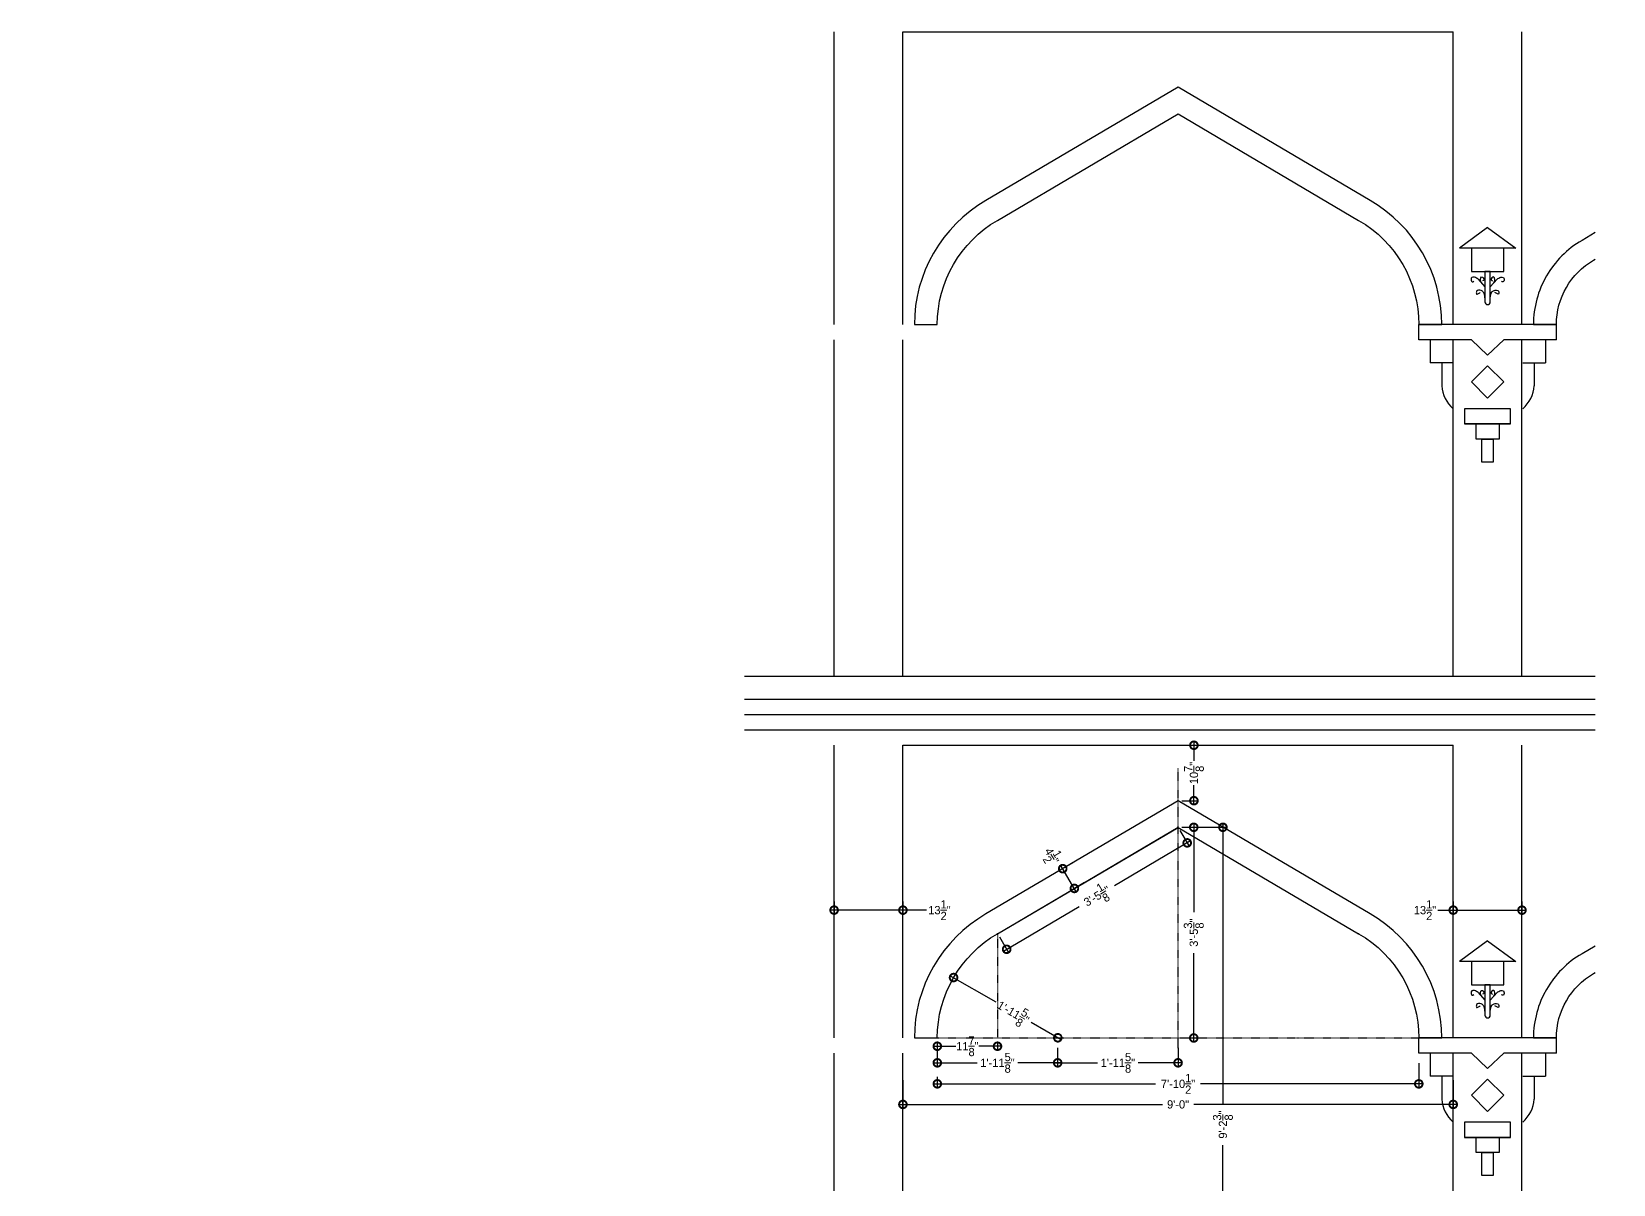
# Model space of a CAD drawing. Header units: millimetres. Extents: x -141861 to -141057, y 13116 to 13652.
# Drawn here: x -141697.3 to -141386.8, y 13425.6 to 13651.8 of the extents above; entities that cross this region are included whole.
import ezdxf
from ezdxf.xclip import XClip

# ---------------------------------------------------------------- set-up
doc = ezdxf.new("R2010")
doc.units = ezdxf.units.MM
doc.header["$XCLIPFRAME"] = 0
doc.linetypes.add('BORDER2', pattern=[0.875, 0.25, -0.125, 0.25, -0.125, 0, -0.125])
doc.layers.get('0').update_dxf_attribs({"color": 254})
doc.layers.add('Dim', color=7, linetype='Continuous', lineweight=9)
for name, color, linetype in [('ele', 43, 'Continuous'), ('ele1', 1, 'Continuous'), ('Pillar', 30, 'Continuous'), ('Text', 255, 'Continuous')]:
    doc.layers.add(name, color=color, linetype=linetype)
doc.dimstyles.new('¾ Scale', dxfattribs={"dimtxt": 1.625, "dimasz": 3, "dimexe": 0.75, "dimexo": 0.75, "dimgap": 0.09, "dimtad": 0, "dimdec": 3, "dimzin": 3, "dimdsep": 46, "dimlunit": 4, "dimtxsty": 'Standard', "dimblk": 'DOTSMALL', "dimcen": 0.09, "dimdle": 0.75, "dimadec": 0, "dimazin": 0, "dimtfac": 1, "dimtdec": 3, "dimtmove": 1, "dimatfit": 3, "dimfxl": 1, "dimtolj": 1, "dimtzin": 0, "dimarcsym": 0})

# ---------------------------------------------------------------- blocks, each defined once
blk = doc.blocks.new('Arch-6')
at = {"color": 0, "linetype": 'ByBlock', "lineweight": -2}
blk.add_lwpolyline([(63, 0, 0.267949), (53.44, 16.56), (29.25, 30.82), (5.03, 16.54, 0.267394), (-4.5, 0), (0, 0, -0.267949), (7.31, 12.67), (29.25, 25.59), (51.19, 12.67, -0.267949), (58.5, 0)], format="xyb", close=True, dxfattribs=at)
blk = doc.blocks.new('Cangry')
at = {"color": 0, "linetype": 'ByBlock', "lineweight": -2, "ltscale": 3}
for p, q in [((13.5, 0), (-13.5, 0)), ((13.5, -3), (13.5, 0)), ((-13.5, -3), (-13.5, 0)), ((-3.18, -3), (-13.5, -3)), ((-11.25, -3), (-11.25, -7.5)), ((0, -6), (-3.18, -3)), ((3.18, -3), (0, -6)), ((13.5, -3), (3.18, -3)), ((11.39, -3), (11.39, -7.5)), ((-6.75, -7.5), (-11.25, -7.5)), ((-9, -7.5), (-9, -12)), ((6.89, -7.5), (11.39, -7.5)), ((9.14, -7.5), (9.14, -12))]:
    blk.add_line(p, q, dxfattribs=at)
blk.add_lwpolyline([(0, -8.07), (-3.18, -11.25), (0, -14.43), (3.18, -11.25)], close=True, dxfattribs=at)
for centre, start, end in [((-2.45, -11.54), 184.0381, 229.092), ((2.59, -11.54), 310.908, 355.9619)]:
    blk.add_arc(centre, 6.57, start, end, dxfattribs=at)
blk = doc.blocks.new('Lemp')
at = {"color": 0, "linetype": 'ByBlock', "lineweight": -2, "ltscale": 3}
for p, q in [((0, 15.11), (-5.52, 11.07)), ((0, 15.11), (5.52, 11.07)), ((5.52, 11.07), (-5.52, 11.07)), ((-3.16, 11.07), (-3.16, 6.49)), ((3.16, 6.49), (3.16, 11.07)), ((-3.16, 6.49), (3.16, 6.49)), ((0.53, 6.49), (-0.53, 6.49)), ((-0.53, 6.49), (-0.53, 0.53)), ((0.53, 0.53), (0.53, 6.49)), ((-1.85, 5), (-0.53, 3.51)), ((1.85, 5), (0.53, 3.51))]:
    blk.add_line(p, q, dxfattribs=at)
blk.add_arc((0, 0.53), 0.527, 180, 0, dxfattribs=at)
for points in [[(-1.85, 5), (-2.58, 5.37), (-3.12, 5.3), (-3.24, 4.96), (-3.02, 4.45), (-2.73, 4.59)], [(-1.24, 4.31), (-1.4, 4.93), (-1.17, 5.42), (-0.71, 4.88), (-0.97, 4.64)], [(1.24, 4.31), (1.4, 4.93), (1.17, 5.42), (0.71, 4.88), (0.97, 4.64)], [(1.85, 5), (2.58, 5.37), (3.12, 5.3), (3.24, 4.96), (3.02, 4.45), (2.73, 4.59)], [(-0.53, 1.34), (-0.84, 2.47), (-1.26, 2.79), (-2.15, 2.61), (-2.15, 2.08), (-1.67, 2.25), (-1.43, 2.39)], [(0.53, 1.34), (0.84, 2.47), (1.26, 2.79), (2.15, 2.61), (2.15, 2.08), (1.67, 2.25), (1.43, 2.39)]]:
    blk.add_spline(points, degree=3, dxfattribs=at)
blk = doc.blocks.new('LINE')
at = {"color": 0, "linetype": 'ByBlock', "lineweight": -2}
blk.add_line((0, 0), (12, 0), dxfattribs=at)
blk = doc.blocks.new('Arch-9')
at = {"color": 0, "linetype": 'ByBlock', "lineweight": -2}
blk.add_lwpolyline([(99, 0, 0.267949), (84.94, 24.36), (47.25, 46.57), (9.53, 24.34, 0.267572), (-4.5, 0), (0, 0, -0.267949), (11.81, 20.46), (47.25, 41.34), (82.69, 20.46, -0.267949), (94.5, 0)], format="xyb", close=True, dxfattribs=at)
blk = doc.blocks.new('Gutka')
at = {"color": 0, "linetype": 'ByBlock', "lineweight": -2}
blk.add_line((4.5, 7.5), (-4.5, 7.5), dxfattribs=at)
for points in [[(4.5, 10.5), (-4.5, 10.5), (-4.5, 7.5), (4.5, 7.5)], [(-2.25, 7.5), (2.25, 7.5), (2.25, 4.5), (-2.25, 4.5)], [(-1.125, 4.5), (1.125, 4.5), (1.125, 0), (-1.125, 0)]]:
    blk.add_lwpolyline(points, close=True, dxfattribs=at)
blk = doc.blocks.new('_DotSmall')
at = {"layer": 'Text', "color": 0, "const_width": 0.5}
blk.add_lwpolyline([(-0.0625, 0, 1), (0.0625, 0, 1)], format="xyb", close=True, dxfattribs=at)
blk = doc.blocks.new('*D10')
at = {"layer": 'Defpoints', "color": 0, "transparency": 16777216}
for p in [(-141472.27, 13495.67), (-141472.27, 13454.32), (-141469.19, 13454.32)]:
    blk.add_point(p, dxfattribs=at)
at = {"layer": 'Dim', "color": 0, "lineweight": -2, "transparency": 16777216}
for p, q in [((-141471.52, 13495.67), (-141468.44, 13495.67)), ((-141469.19, 13496.42), (-141469.19, 13479.01)), ((-141469.19, 13453.57), (-141469.19, 13470.98)), ((-141471.52, 13454.32), (-141468.44, 13454.32))]:
    blk.add_line(p, q, dxfattribs=at)
at = {"layer": 'Dim', "color": 0, "lineweight": -2, "transparency": 16777216, "xscale": 3, "yscale": 3, "zscale": 3}
for p, rotation in [((-141469.19, 13495.67), 90), ((-141469.19, 13454.32), 270)]:
    blk.add_blockref('_DotSmall', p, dxfattribs=dict(at, rotation=rotation))
at = {"layer": 'Dim', "color": 0, "transparency": 16777216, "insert": (-141469.19, 13474.99), "char_height": 1.625, "attachment_point": 5, "rotation": 90}
blk.add_mtext('\\A1;3\'-5{\\H1.000000x;\\S3/8;}"', dxfattribs=at)
blk = doc.blocks.new('*D11')
at = {"layer": 'Defpoints', "color": 0, "transparency": 16777216}
for p in [(-141519.52, 13453.14), (-141495.9, 13453.14), (-141495.9, 13449.45)]:
    blk.add_point(p, dxfattribs=at)
at = {"layer": 'Dim', "color": 0, "lineweight": -2, "transparency": 16777216}
for p, q in [((-141519.52, 13452.39), (-141519.52, 13448.7)), ((-141495.9, 13452.39), (-141495.9, 13448.7)), ((-141520.27, 13449.45), (-141511.73, 13449.45)), ((-141495.15, 13449.45), (-141503.69, 13449.45))]:
    blk.add_line(p, q, dxfattribs=at)
at = {"layer": 'Dim', "color": 0, "lineweight": -2, "transparency": 16777216, "xscale": 3, "yscale": 3, "zscale": 3, "rotation": 180}
blk.add_blockref('_DotSmall', (-141519.52, 13449.45), dxfattribs=at)
at = {"layer": 'Dim', "color": 0, "lineweight": -2, "transparency": 16777216, "xscale": 3, "yscale": 3, "zscale": 3}
blk.add_blockref('_DotSmall', (-141495.9, 13449.45), dxfattribs=at)
at = {"layer": 'Dim', "color": 0, "transparency": 16777216, "insert": (-141507.71, 13449.45), "char_height": 1.625, "attachment_point": 5}
blk.add_mtext('\\A1;1\'-11{\\H1.000000x;\\S5/8;}"', dxfattribs=at)
blk = doc.blocks.new('*D12')
at = {"layer": 'Defpoints', "color": 0, "transparency": 16777216}
for p in [(-141495.9, 13453.14), (-141472.27, 13453.14), (-141472.27, 13449.45)]:
    blk.add_point(p, dxfattribs=at)
at = {"layer": 'Dim', "color": 0, "lineweight": -2, "transparency": 16777216}
for p, q in [((-141495.9, 13452.39), (-141495.9, 13448.7)), ((-141472.27, 13452.39), (-141472.27, 13448.7)), ((-141496.65, 13449.45), (-141488.1, 13449.45)), ((-141471.52, 13449.45), (-141480.07, 13449.45))]:
    blk.add_line(p, q, dxfattribs=at)
at = {"layer": 'Dim', "color": 0, "lineweight": -2, "transparency": 16777216, "xscale": 3, "yscale": 3, "zscale": 3, "rotation": 180}
blk.add_blockref('_DotSmall', (-141495.9, 13449.45), dxfattribs=at)
at = {"layer": 'Dim', "color": 0, "lineweight": -2, "transparency": 16777216, "xscale": 3, "yscale": 3, "zscale": 3}
blk.add_blockref('_DotSmall', (-141472.27, 13449.45), dxfattribs=at)
at = {"layer": 'Dim', "color": 0, "transparency": 16777216, "insert": (-141484.08, 13449.45), "char_height": 1.625, "attachment_point": 5}
blk.add_mtext('\\A1;1\'-11{\\H1.000000x;\\S5/8;}"', dxfattribs=at)
blk = doc.blocks.new('*D13')
at = {"layer": 'Defpoints', "color": 0, "transparency": 16777216}
for p in [(-141472.27, 13511.77), (-141469.16, 13511.77), (-141472.27, 13500.89)]:
    blk.add_point(p, dxfattribs=at)
at = {"layer": 'Dim', "color": 0, "lineweight": -2, "transparency": 16777216}
for p, q in [((-141471.52, 13511.77), (-141468.41, 13511.77)), ((-141469.16, 13512.52), (-141469.16, 13508.72)), ((-141469.16, 13500.14), (-141469.16, 13503.94)), ((-141471.52, 13500.89), (-141468.41, 13500.89))]:
    blk.add_line(p, q, dxfattribs=at)
at = {"layer": 'Dim', "color": 0, "lineweight": -2, "transparency": 16777216, "xscale": 3, "yscale": 3, "zscale": 3}
for p, rotation in [((-141469.16, 13511.77), 90), ((-141469.16, 13500.89), 270)]:
    blk.add_blockref('_DotSmall', p, dxfattribs=dict(at, rotation=rotation))
at = {"layer": 'Dim', "color": 0, "transparency": 16777216, "insert": (-141469.16, 13506.33), "char_height": 1.625, "attachment_point": 5, "rotation": 90}
blk.add_mtext('\\A1;10{\\H1.000000x;\\S7/8;}"', dxfattribs=at)
blk = doc.blocks.new('*D14')
at = {"layer": 'Defpoints', "color": 0, "transparency": 16777216}
for p in [(-141425.02, 13450.14), (-141519.52, 13447.45), (-141425.02, 13445.32)]:
    blk.add_point(p, dxfattribs=at)
at = {"layer": 'Dim', "color": 0, "lineweight": -2, "transparency": 16777216}
for p, q in [((-141425.02, 13449.39), (-141425.02, 13444.57)), ((-141520.27, 13445.32), (-141476.69, 13445.32)), ((-141519.52, 13446.7), (-141519.52, 13444.57)), ((-141424.27, 13445.32), (-141467.85, 13445.32))]:
    blk.add_line(p, q, dxfattribs=at)
at = {"layer": 'Dim', "color": 0, "lineweight": -2, "transparency": 16777216, "xscale": 3, "yscale": 3, "zscale": 3, "rotation": 180}
blk.add_blockref('_DotSmall', (-141519.52, 13445.32), dxfattribs=at)
at = {"layer": 'Dim', "color": 0, "lineweight": -2, "transparency": 16777216, "xscale": 3, "yscale": 3, "zscale": 3}
blk.add_blockref('_DotSmall', (-141425.02, 13445.32), dxfattribs=at)
at = {"layer": 'Dim', "color": 0, "transparency": 16777216, "insert": (-141472.27, 13445.32), "char_height": 1.625, "attachment_point": 5}
blk.add_mtext('\\A1;7\'-10{\\H1.000000x;\\S1/2;}"', dxfattribs=at)
blk = doc.blocks.new('*D15')
at = {"layer": 'Defpoints', "color": 0, "transparency": 16777216}
for p in [(-141526.27, 13446.79), (-141418.27, 13446.79), (-141418.27, 13441.28)]:
    blk.add_point(p, dxfattribs=at)
at = {"layer": 'Dim', "color": 0, "lineweight": -2, "transparency": 16777216}
for p, q in [((-141526.27, 13446.04), (-141526.27, 13440.53)), ((-141418.27, 13446.04), (-141418.27, 13440.53)), ((-141527.02, 13441.28), (-141475.34, 13441.28)), ((-141417.52, 13441.28), (-141469.2, 13441.28))]:
    blk.add_line(p, q, dxfattribs=at)
at = {"layer": 'Dim', "color": 0, "lineweight": -2, "transparency": 16777216, "xscale": 3, "yscale": 3, "zscale": 3, "rotation": 180}
blk.add_blockref('_DotSmall', (-141526.27, 13441.28), dxfattribs=at)
at = {"layer": 'Dim', "color": 0, "lineweight": -2, "transparency": 16777216, "xscale": 3, "yscale": 3, "zscale": 3}
blk.add_blockref('_DotSmall', (-141418.27, 13441.28), dxfattribs=at)
at = {"layer": 'Dim', "color": 0, "transparency": 16777216, "insert": (-141472.27, 13441.28), "char_height": 1.625, "attachment_point": 5}
blk.add_mtext('\\A1;9\'-0"', dxfattribs=at)
blk = doc.blocks.new('*D16')
at = {"layer": 'Defpoints', "color": 0, "transparency": 16777216}
for p in [(-141539.77, 13481.87), (-141539.77, 13479.41), (-141526.27, 13481.87)]:
    blk.add_point(p, dxfattribs=at)
at = {"layer": 'Dim', "color": 0, "lineweight": -2, "transparency": 16777216}
for p, q in [((-141525.52, 13479.41), (-141540.52, 13479.41)), ((-141539.77, 13481.12), (-141539.77, 13478.66)), ((-141526.27, 13481.12), (-141526.27, 13478.66)), ((-141521.62, 13479.41), (-141526.27, 13479.41))]:
    blk.add_line(p, q, dxfattribs=at)
at = {"layer": 'Dim', "color": 0, "lineweight": -2, "transparency": 16777216, "xscale": 3, "yscale": 3, "zscale": 3, "rotation": 180}
blk.add_blockref('_DotSmall', (-141539.77, 13479.41), dxfattribs=at)
at = {"layer": 'Dim', "color": 0, "lineweight": -2, "transparency": 16777216, "xscale": 3, "yscale": 3, "zscale": 3}
blk.add_blockref('_DotSmall', (-141526.27, 13479.41), dxfattribs=at)
at = {"layer": 'Dim', "color": 0, "transparency": 16777216, "insert": (-141519.1, 13479.41), "char_height": 1.625, "attachment_point": 5}
blk.add_mtext('\\A1;13{\\H1.000000x;\\S1/2;}"', dxfattribs=at)
blk = doc.blocks.new('*D17')
at = {"layer": 'Defpoints', "color": 0, "transparency": 16777216}
for p in [(-141492.27, 13489.1), (-141494.91, 13487.55), (-141489.99, 13485.22)]:
    blk.add_point(p, dxfattribs=at)
at = {"layer": 'Dim', "color": 0, "lineweight": -2, "transparency": 16777216}
for p, q in [((-141492.92, 13488.72), (-141495.55, 13487.17)), ((-141492.24, 13483.03), (-141495.29, 13488.19)), ((-141490.64, 13484.84), (-141493.27, 13483.29))]:
    blk.add_line(p, q, dxfattribs=at)
at = {"layer": 'Dim', "color": 0, "lineweight": -2, "transparency": 16777216, "xscale": 3, "yscale": 3, "zscale": 3}
for p, rotation in [((-141494.91, 13487.55), 120.5115422742227), ((-141492.62, 13483.67), 300.5115422742227)]:
    blk.add_blockref('_DotSmall', p, dxfattribs=dict(at, rotation=rotation))
at = {"layer": 'Dim', "color": 0, "transparency": 16777216, "insert": (-141497.03, 13490.07), "char_height": 1.625, "attachment_point": 5, "rotation": 300.5115}
blk.add_mtext('\\A1;4{\\H1.000000x;\\S1/2;}"', dxfattribs=at)
blk = doc.blocks.new('*D25')
at = {"layer": 'Defpoints', "color": 0, "transparency": 16777216}
for p in [(-141516.36, 13466.13), (-141516.33, 13466.18), (-141495.9, 13454.32)]:
    blk.add_point(p, dxfattribs=at)
at = {"layer": 'Dim', "color": 0, "lineweight": -2, "transparency": 16777216}
for p, q in [((-141515.98, 13466.78), (-141515.96, 13466.83)), ((-141516.98, 13466.55), (-141508.05, 13461.4)), ((-141495.22, 13453.99), (-141501.1, 13457.38)), ((-141495.52, 13454.97), (-141495.5, 13455.01))]:
    blk.add_line(p, q, dxfattribs=at)
at = {"layer": 'Dim', "color": 0, "lineweight": -2, "transparency": 16777216, "xscale": 3, "yscale": 3, "zscale": 3}
for p, rotation in [((-141516.33, 13466.18), 149.999633204212), ((-141495.87, 13454.36), 329.9996332042119)]:
    blk.add_blockref('_DotSmall', p, dxfattribs=dict(at, rotation=rotation))
at = {"layer": 'Dim', "color": 0, "transparency": 16777216, "insert": (-141504.62, 13459.31), "char_height": 1.625, "attachment_point": 5, "rotation": 329.9996}
blk.add_mtext('\\A1;1\'-11{\\H1.000000x;\\S5/8;}"', dxfattribs=at)
blk = doc.blocks.new('*D26')
at = {"layer": 'Defpoints', "color": 0, "transparency": 16777216}
for p in [(-141418.27, 13481.87), (-141404.77, 13481.87), (-141404.77, 13479.41)]:
    blk.add_point(p, dxfattribs=at)
at = {"layer": 'Dim', "color": 0, "lineweight": -2, "transparency": 16777216}
for p, q in [((-141421.27, 13479.41), (-141418.27, 13479.41)), ((-141419.02, 13479.41), (-141404.02, 13479.41)), ((-141418.27, 13481.12), (-141418.27, 13478.66)), ((-141404.77, 13481.12), (-141404.77, 13478.66))]:
    blk.add_line(p, q, dxfattribs=at)
at = {"layer": 'Dim', "color": 0, "lineweight": -2, "transparency": 16777216, "xscale": 3, "yscale": 3, "zscale": 3, "rotation": 180}
blk.add_blockref('_DotSmall', (-141418.27, 13479.41), dxfattribs=at)
at = {"layer": 'Dim', "color": 0, "lineweight": -2, "transparency": 16777216, "xscale": 3, "yscale": 3, "zscale": 3}
blk.add_blockref('_DotSmall', (-141404.77, 13479.41), dxfattribs=at)
at = {"layer": 'Dim', "color": 0, "transparency": 16777216, "insert": (-141423.8, 13479.41), "char_height": 1.625, "attachment_point": 5}
blk.add_mtext('\\A1;13{\\H1.000000x;\\S1/2;}"', dxfattribs=at)
blk = doc.blocks.new('*D41')
at = {"layer": 'Defpoints', "color": 0, "transparency": 16777216}
for p in [(-141472.27, 13495.67), (-141470.47, 13492.61), (-141507.71, 13474.78)]:
    blk.add_point(p, dxfattribs=at)
at = {"layer": 'Dim', "color": 0, "lineweight": -2, "transparency": 16777216}
for p, q in [((-141471.89, 13495.02), (-141470.09, 13491.97)), ((-141469.83, 13492.99), (-141484.73, 13484.21)), ((-141506.56, 13471.35), (-141491.65, 13480.13)), ((-141507.33, 13474.14), (-141505.53, 13471.08))]:
    blk.add_line(p, q, dxfattribs=at)
at = {"layer": 'Dim', "color": 0, "lineweight": -2, "transparency": 16777216, "xscale": 3, "yscale": 3, "zscale": 3}
for p, rotation in [((-141470.47, 13492.61), 30.51154227440294), ((-141505.91, 13471.73), 210.5115422744029)]:
    blk.add_blockref('_DotSmall', p, dxfattribs=dict(at, rotation=rotation))
at = {"layer": 'Dim', "color": 0, "transparency": 16777216, "insert": (-141488.19, 13482.17), "char_height": 1.625, "attachment_point": 5, "rotation": 30.5115}
blk.add_mtext('\\A1;3\'-5{\\H1.000000x;\\S1/8;}"', dxfattribs=at)
blk = doc.blocks.new('*D44')
at = {"layer": 'Defpoints', "color": 0, "transparency": 16777216}
for p in [(-141519.52, 13454.32), (-141507.71, 13454.32), (-141507.71, 13452.7)]:
    blk.add_point(p, dxfattribs=at)
at = {"layer": 'Dim', "color": 0, "lineweight": -2, "transparency": 16777216}
for p, q in [((-141520.27, 13452.7), (-141515.87, 13452.7)), ((-141519.52, 13453.57), (-141519.52, 13451.95)), ((-141506.96, 13452.7), (-141511.36, 13452.7)), ((-141507.71, 13453.57), (-141507.71, 13451.95))]:
    blk.add_line(p, q, dxfattribs=at)
at = {"layer": 'Dim', "color": 0, "lineweight": -2, "transparency": 16777216, "xscale": 3, "yscale": 3, "zscale": 3, "rotation": 180}
blk.add_blockref('_DotSmall', (-141519.52, 13452.7), dxfattribs=at)
at = {"layer": 'Dim', "color": 0, "lineweight": -2, "transparency": 16777216, "xscale": 3, "yscale": 3, "zscale": 3}
blk.add_blockref('_DotSmall', (-141507.71, 13452.7), dxfattribs=at)
at = {"layer": 'Dim', "color": 0, "transparency": 16777216, "insert": (-141513.62, 13452.7), "char_height": 1.625, "attachment_point": 5}
blk.add_mtext('\\A1;11{\\H1.000000x;\\S7/8;}"', dxfattribs=at)
blk = doc.blocks.new('*D57')
at = {"layer": 'Defpoints', "color": 0, "transparency": 16777216}
for p in [(-141472.27, 13495.67), (-141472.27, 13385.32), (-141463.47, 13385.32)]:
    blk.add_point(p, dxfattribs=at)
at = {"layer": 'Dim', "color": 0, "lineweight": -2, "transparency": 16777216}
for p, q in [((-141471.52, 13495.67), (-141462.72, 13495.67)), ((-141463.47, 13496.42), (-141463.47, 13441.35)), ((-141463.47, 13384.57), (-141463.47, 13433.31)), ((-141471.52, 13385.32), (-141462.72, 13385.32))]:
    blk.add_line(p, q, dxfattribs=at)
at = {"layer": 'Dim', "color": 0, "lineweight": -2, "transparency": 16777216, "xscale": 3, "yscale": 3, "zscale": 3}
for p, rotation in [((-141463.47, 13495.67), 90), ((-141463.47, 13385.32), 270)]:
    blk.add_blockref('_DotSmall', p, dxfattribs=dict(at, rotation=rotation))
at = {"layer": 'Dim', "color": 0, "transparency": 16777216, "insert": (-141463.47, 13437.33), "char_height": 1.625, "attachment_point": 5, "rotation": 90}
blk.add_mtext('\\A1;9\'-2{\\H1.000000x;\\S3/8;}"', dxfattribs=at)

msp = doc.modelspace()

# ---------------------------------------------------------------- linework, layer by layer
at = {"layer": 'Dim', "linetype": 'BORDER2', "lineweight": -2, "ltscale": 0.25}
for p, q in [((-141472.2708, 13452.3212), (-141472.2708, 13507.2846)), ((-141507.7087, 13474.7812), (-141507.7087, 13454.3212)), ((-141519.5213, 13454.3212), (-141425.0202, 13454.3212))]:
    msp.add_line(p, q, dxfattribs=at)
at = {"layer": 'Dim'}
msp.add_line((-141472.2708, 13495.6654), (-141507.7087, 13474.7812), dxfattribs=at)
for p in [(-141507.7087, 13474.7812), (-141436.8329, 13474.7812), (-141495.8966, 13454.3213), (-141448.6449, 13454.3213)]:
    msp.add_point(p, dxfattribs=at)
at = {"layer": 'ele', "linetype": 'ByBlock', "lineweight": -2}
for p, q in [((-141557.3734, 13525.3212), (-141390.4305, 13525.3212)), ((-141557.3734, 13520.8212), (-141390.4305, 13520.8212)), ((-141557.3734, 13517.8212), (-141390.4305, 13517.8212)), ((-141557.3734, 13514.8212), (-141390.4305, 13514.8212))]:
    msp.add_line(p, q, dxfattribs=at)

# ---------------------------------------------------------------- block references
at = {"layer": 'ele'}
ref = msp.add_blockref('Lemp', (-141618.5208, 13459.2508), dxfattribs=dict(at, row_count=2, column_count=2, row_spacing=140, column_spacing=85.5))
XClip(ref).set_block_clipping_path([(61.1474045004, -141.3345357226), (228.090239876, 80.0727304324)])
ref = msp.add_blockref('Lemp', (-141411.5208, 13458.2508), dxfattribs=dict(at, row_count=2, column_count=2, row_spacing=140, column_spacing=85.5))
XClip(ref).set_block_clipping_path([(-145.8525954997, -141.3345357226), (21.0902398758, 80.0727304324)])
ref = msp.add_blockref('Cangry', (-141618.5208, 13455.3212), dxfattribs=dict(at, row_count=2, column_count=2, row_spacing=140, column_spacing=85.5))
XClip(ref).set_block_clipping_path([(61.1474045004, -137.4049194953), (228.090239876, 84.0023466596)])
ref = msp.add_blockref('Cangry', (-141411.5208, 13454.3212), dxfattribs=dict(at, row_count=2, column_count=2, row_spacing=140, column_spacing=85.5))
XClip(ref).set_block_clipping_path([(-145.8525954997, -137.4049194953), (21.0902398758, 84.0023466596)])
at = {"layer": 'ele1'}
ref = msp.add_blockref('Arch-9', (-141519.5213, 13454.3212), dxfattribs=dict(at, row_count=2, column_count=1, row_spacing=140, column_spacing=0))
XClip(ref).set_block_clipping_path([(-37.8520561287, -137.4049194953), (129.0907792468, 84.0023466596)])
ref = msp.add_blockref('Arch-6', (-141690.5213, 13455.3212), dxfattribs=dict(at, row_count=2, column_count=2, row_spacing=140, column_spacing=85.5))
XClip(ref).set_block_clipping_path([(133.1479438713, -137.4049194953), (300.0907792469, 84.0023466596)])
ref = msp.add_blockref('Arch-6', (-141398.0213, 13454.3212), dxfattribs=dict(at, row_count=2, column_count=2, row_spacing=140, column_spacing=85.5))
XClip(ref).set_block_clipping_path([(-159.3520561289, -137.4049194953), (7.5907792467, 84.0023466596)])
ref = msp.add_blockref('Gutka', (-141618.5208, 13428.3188), dxfattribs=dict(at, row_count=2, column_count=2, row_spacing=140, column_spacing=85.5))
XClip(ref).set_block_clipping_path([(61.1474045004, -110.4025552073), (228.090239876, 111.0047109477)])
ref = msp.add_blockref('Gutka', (-141411.5208, 13427.3188), dxfattribs=dict(at, row_count=2, column_count=2, row_spacing=140, column_spacing=85.5))
XClip(ref).set_block_clipping_path([(-145.8525954997, -110.4025552073), (21.0902398759, 111.0047109477)])
at = {"layer": 'Pillar'}
ref = msp.add_blockref('LINE', (-141697.2708, 13511.8212), dxfattribs=dict(at, xscale=6, yscale=6, zscale=6, row_count=2, column_count=2, row_spacing=140, column_spacing=85.5))
XClip(ref).set_block_clipping_path([(23.3162340834, -32.3174865826), (51.1400399793, 4.5837244433)])
ref = msp.add_blockref('LINE', (-141539.7708, 13454.3212), dxfattribs=dict(at, xscale=-4.790000000000873, yscale=4.690000000000509, zscale=4.69, rotation=270, row_count=2, column_count=2, row_spacing=13.5, column_spacing=-140))
XClip(ref).set_block_clipping_path([(-18.5802455458, -2.6330751674), (16.7507011811, 24.0635402977)])
ref = msp.add_blockref('LINE', (-141526.2708, 13511.7678), dxfattribs=dict(at, xscale=9, yscale=6, zscale=6, row_count=2, column_count=1, row_spacing=140, column_spacing=85.5))
XClip(ref).set_block_clipping_path([(-3.4558439444, -32.3085976937), (15.0933599862, 4.5926133322)])
ref = msp.add_blockref('LINE', (-141404.7708, 13454.3212), dxfattribs=dict(at, xscale=4.790000000000873, yscale=4.690000000000509, zscale=4.69, rotation=90, row_count=2, column_count=2, row_spacing=13.5, column_spacing=140))
XClip(ref).set_block_clipping_path([(-18.5802455458, -2.6330751674), (16.7507011811, 24.0635402977)])
ref = msp.add_blockref('LINE', (-141247.2708, 13511.8212), dxfattribs=dict(at, xscale=-6, yscale=6, zscale=6, row_count=2, column_count=2, row_spacing=140, column_spacing=-85.5))
XClip(ref).set_block_clipping_path([(23.8599600207, -32.3174865826), (51.6837659166, 4.5837244433)])
ref = msp.add_blockref('LINE', (-141539.7708, 13385.3212), dxfattribs=dict(at, xscale=-5.5, yscale=4.690000000000509, zscale=4.69, rotation=270, row_count=2, column_count=2, row_spacing=13.5, column_spacing=-140))
XClip(ref).set_block_clipping_path([(-3.1052247429, -2.6330751674), (26.653816407, 24.0635402977)])
ref = msp.add_blockref('LINE', (-141404.7708, 13385.3212), dxfattribs=dict(at, xscale=5.5, yscale=4.690000000000509, zscale=4.69, rotation=90, row_count=2, column_count=2, row_spacing=13.5, column_spacing=140))
XClip(ref).set_block_clipping_path([(-3.1052247429, -2.6330751674), (26.653816407, 24.0635402977)])

# ---------------------------------------------------------------- dimensions: what is measured, and where the dimension line sits
at = {"layer": 'Dim'}
for base, p1, p2, picture, middle in [((-141469.1592, 13511.7678), (-141472.2708, 13500.8887), (-141472.2708, 13511.7678), '*D13', (-141469.1592, 13506.3283)), ((-141469.188, 13454.3212), (-141472.2708, 13495.6654), (-141472.2708, 13454.3212), '*D10', (-141469.188, 13474.9933))]:
    dim = msp.add_linear_dim(base=base, p1=p1, p2=p2, angle=90, dimstyle='¾ Scale', dxfattribs=at)
    dim.commit()
    dim.dimension.update_dxf_attribs({"geometry": picture, "text_midpoint": middle})
dim = msp.add_aligned_dim(p1=(-141507.7087, 13474.7812), p2=(-141472.2708, 13495.6654), distance=-3.5438, dimstyle='¾ Scale', dxfattribs=at)
dim.commit()
dim.dimension.update_dxf_attribs({"geometry": '*D41', "text_midpoint": (-141488.1905, 13482.1703)})
for base, p1, p2, angle, picture, middle, dimtype in [((-141463.4697, 13385.3212), (-141472.2708, 13495.6654), (-141472.2708, 13385.3212), 90, '*D57', (-141463.4697, 13437.3303), 160), ((-141494.9077, 13487.5484), (-141489.9897, 13485.2233), (-141492.2744, 13489.1002), 120.511542, '*D17', (-141497.0332, 13490.0709), 161), ((-141516.332, 13466.1755), (-141495.8966, 13454.3213), (-141516.3561, 13466.1338), 149.999633, '*D25', (-141504.6203, 13459.3085), 161)]:
    dim = msp.add_linear_dim(base=base, p1=p1, p2=p2, angle=angle, dimstyle='¾ Scale', dxfattribs=at)
    dim.commit()
    dim.dimension.update_dxf_attribs({"geometry": picture, "text_midpoint": middle, "dimtype": dimtype})
dim = msp.add_linear_dim(base=(-141539.7708, 13479.4051), p1=(-141526.2708, 13481.8689), p2=(-141539.7708, 13481.8689), angle=180, dimstyle='¾ Scale', override={"dimlunit": 5, "dimpost": '"'}, dxfattribs=at)
dim.commit()
dim.dimension.update_dxf_attribs({"geometry": '*D16', "text_midpoint": (-141519.0951, 13479.4051), "dimtype": 160})
dim = msp.add_linear_dim(base=(-141404.7708, 13479.4051), p1=(-141418.2708, 13481.8689), p2=(-141404.7708, 13481.8689), dimstyle='¾ Scale', override={"dimlunit": 5, "dimpost": '"'}, dxfattribs=at)
dim.commit()
dim.dimension.update_dxf_attribs({"geometry": '*D26', "text_midpoint": (-141423.8007, 13479.4051), "dimtype": 160})
for base, p1, p2, picture, middle in [((-141507.7087, 13452.7042), (-141519.5213, 13454.3212), (-141507.7087, 13454.3212), '*D44', (-141513.615, 13452.7042)), ((-141495.8966, 13449.4474), (-141519.5213, 13453.1394), (-141495.8966, 13453.1396), '*D11', (-141507.709, 13449.4474)), ((-141472.2708, 13449.4474), (-141495.8966, 13453.1396), (-141472.2708, 13453.1394), '*D12', (-141484.0837, 13449.4474)), ((-141425.0202, 13445.3178), (-141519.5213, 13447.4474), (-141425.0202, 13450.1394), '*D14', (-141472.2708, 13445.3178)), ((-141418.2708, 13441.2754), (-141526.2708, 13446.7898), (-141418.2708, 13446.7898), '*D15', (-141472.2708, 13441.2754))]:
    dim = msp.add_linear_dim(base=base, p1=p1, p2=p2, dimstyle='¾ Scale', dxfattribs=at)
    dim.commit()
    dim.dimension.update_dxf_attribs({"geometry": picture, "text_midpoint": middle})

doc.saveas('drawing.dxf')
